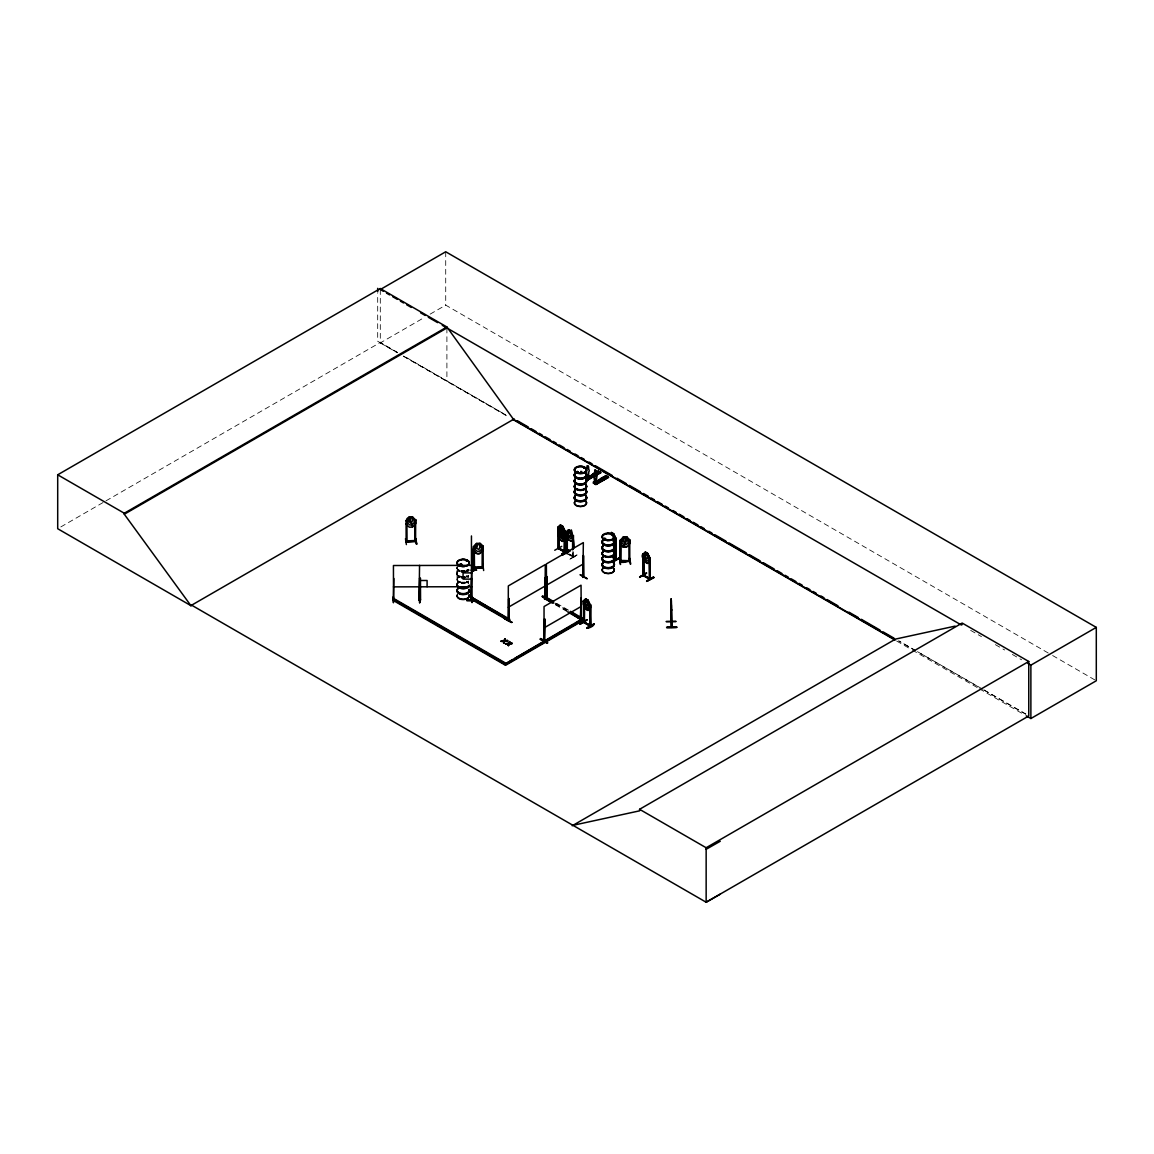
<?xml version="1.0" encoding="UTF-8"?>
<svg xmlns="http://www.w3.org/2000/svg" width="1154" height="1154" viewBox="0 0 1154 1154"><rect width="100%" height="100%" fill="white"/><g stroke="black" fill="none" stroke-linecap="round" stroke-linejoin="round"><path stroke-width="0.75" stroke-dasharray="5 3.75" d="M457.085 570.884C457.258 578.515 456.652 565.676 457.272 569.196L456.941 567.999M456.941 567.883L457.258 566.672M456.941 573.783L457.258 572.572M456.941 584.674L457.157 583.722M457.056 584.386L457.258 583.462M457.056 574.187L457.085 584.241A6.102 3.52 0 0 1 460.129 581.183L459.278 582.063M572.6 553.271C570.999 558.233 575.875 556.949 573.466 551.713M572.514 556.819L573.567 557.05M459.508 582.02L460.172 582.078A6.131 3.534 0 0 1 460.114 576.005L457.806 577.288L456.941 579.366L460.085 576.221A6.131 3.534 0 0 0 460.114 582.381L458.787 581.775M468.567 581.039L466.288 582.352A6.131 3.534 0 0 0 468.495 581.082M468.567 581.27L466.288 582.582A6.131 3.534 0 0 0 468.495 581.27M60.816 526.931L104.423 501.745M105.98 500.85L380.301 342.464L397.337 352.302M380.301 289.539L380.301 342.911L423.922 317.739M430.139 314.133L445.718 305.146L1051.049 654.635M573.538 556.315L567.379 552.968M576.942 554.771C560.642 566.095 577.216 552.982 577.274 555.377M576.986 555.161L569.961 559.156L577.26 555.334M572.889 556.675L572.846 551.352M567.133 553.675L573.307 557.223L573.235 551.843M466.721 569.874L471.452 570.206M459.768 581.775L460.114 581.775A6.203 3.577 0 0 0 457.2 583.953M459.465 582.15L460.186 582.207A6.102 3.52 0 0 0 457.287 584.313M467.572 576.784L466.288 576.221A6.131 3.534 0 0 1 467.514 576.812A6.116 3.534 0 0 0 468.481 576.091M397.106 352.432L377.69 341.267L377.69 293.635M403.323 356.009L505.74 414.906L403.539 355.879M915.742 650.683L898.677 640.859L915.699 650.697M982.472 689.053L917.3 651.563L982.299 689.154M984.016 689.933L1025.92 714.037M1052.621 655.53L1096.3 680.759M970.673 630.387L981.477 636.619M995.368 644.639L1004.644 649.99M1012.361 654.448L1021.622 659.799M983.843 690.034L1025.661 714.182M380.301 342.911L397.337 352.749M403.539 356.326L509.361 417.416M896.6 640.989L910.65 649.111M912.223 650.005L977.799 687.871M979.357 688.779L1024.637 714.917M573.48 556.242L569.831 554.67M567.379 553.531L573.48 557.021M556.675 603.326L568.994 610.452M555.132 603.109L567.451 610.221M555.319 604.105L567.653 611.231M555.319 604.783L567.653 611.894M468.567 577.288L466.288 575.976A6.131 3.534 0 0 1 468.495 577.303M457.806 581.039L460.085 582.582A6.131 3.534 0 0 1 460.114 576.437A6.102 3.52 0 0 1 460.129 570.292M457.172 580.145L457.792 581.255M456.941 573.884L457.258 575.096M456.941 579.193L457.157 580.361M446.901 327.981L446.901 381.354M445.718 251.774L445.718 305.146M580.476 471.38A6.203 3.577 0 0 1 582.092 471.51M580.476 471.092A6.116 3.534 0 0 1 582.063 471.207M460.129 577.389A6.116 3.534 0 0 1 460.129 571.273A6.203 3.577 0 0 1 457.2 567.162M468.553 575.774A6.203 3.577 0 0 1 466.288 577.087M460.085 577.087A6.203 3.577 0 0 1 460.085 570.884A6.203 3.577 0 0 1 457.2 566.859M467.572 571.446A6.203 3.577 0 0 0 466.288 570.884A6.203 3.577 0 0 0 468.553 569.586M467.514 581.573A6.131 3.534 0 0 1 466.245 582.135M467.5 575.832A6.102 3.52 0 0 1 466.23 576.394A6.131 3.534 0 0 1 467.514 577M466.23 570.292A6.102 3.52 0 0 1 468.466 571.576M468.553 575.471A6.203 3.577 0 0 1 466.288 576.784M467.572 571.143A6.203 3.577 0 0 0 466.288 570.581A6.116 3.534 0 0 0 468.481 569.211M468.466 570.191A6.102 3.52 0 0 1 467.5 570.927M460.129 571.49A6.102 3.52 0 0 1 457.287 567.523M457.272 566.527A6.116 3.534 0 0 0 460.129 570.509A6.203 3.577 0 0 0 460.085 576.784A6.073 3.505 0 0 0 460.143 582.842M468.553 569.888A6.203 3.577 0 0 1 466.288 571.187M468.452 581.558A6.073 3.505 0 0 1 466.23 582.842M466.288 581.789A6.203 3.577 0 0 1 468.553 583.087M466.23 582.179A6.102 3.52 0 0 1 468.466 583.462M456.984 584.573A6.203 3.577 0 0 1 460.085 581.486M466.288 581.486A6.203 3.577 0 0 1 468.553 582.784M466.23 581.183A6.102 3.52 0 0 1 468.466 582.481"/><path stroke-width="1.5" d="M670.993 600.917L671.051 601.595M671.094 602.301L671.239 600.008M671.022 601.364L671.195 598.955M588.439 478.492L588.756 471.813A2.178 1.255 60 0 0 588.439 468.827L588.425 466.346M596.229 470.861L596.243 473.342A2.178 1.255 60 0 1 596.56 476.328L596.243 482.992C594.195 480.843 594.916 483.497 594.382 475.059A2.178 1.255 60 0 1 594.699 472.448L594.901 470.082L596.128 470.904M564.609 551.064L565.33 551.525L558.925 548.323L564.695 551.078L565.085 552.434L558.219 548.482L558.204 527.118C559.993 526.83 556.228 532.484 560.368 535.196L562.791 536.509L564.955 534.432M558.464 526.989L558.392 548.294L565.258 552.261L565.258 530.912L564.364 530.753M572.673 535.485L573.466 535.701L572.6 535.47L572.6 549.708M615.342 538.081L615.962 559.82L615.183 559.416L615.5 541.486M649.212 557.757L649.861 579.452M590.141 625.771L589.636 604.292L590.459 604.927M671.239 605.634L671.094 603.787M620.174 561.594L629.781 561.407L629.752 539.812L628.858 539.856L629.002 561.45C631.916 558.738 623.925 564.147 620.102 561.796L620.174 540.245L621.213 540.202L620.996 561.825C617.751 559.344 628.036 561.262 629.68 560.613M671.484 609.326L671.339 610.913L670.936 603.73L671.195 608.937M671.311 607.61L671.21 608.403L671.022 603.903M587.025 465.754L586.896 467.947A2.178 1.255 60 0 0 586.578 470.558L586.896 477.626L589.276 479.025L589.276 478.102L586.492 477.15L586.492 478.708L586.607 477.078L587.602 477.381M586.65 477.612L587.444 477.006M575.182 478.751A6.116 3.534 0 0 0 580.476 484.045A6.116 3.534 0 0 0 585.77 478.751L585.698 477.496C588.251 476.371 586.838 479.905 587.386 477.309M595.118 483.555L594.959 482.271M595.522 481.925L594.671 481.882L594.021 474.914M671.339 605.287L671.094 598.854L671.498 627.401L671.455 605.475M471.842 569.975L471.856 570.711M471.885 599.676L470.861 599.892L471.452 578.601M471.798 548.915L471.842 600.498L471.928 598.883L470.861 599.892M460.1 565.215L460.1 564.292L459.436 565.056M460.533 564.897L459.321 565.157M460.619 564.494C457.128 565.085 461.744 565.099 460.619 565.272M467.024 561.089L466.303 560.844L467.298 560.858M467.038 560.974L466.317 560.916M577.389 472.116L577.534 472.361M577.909 472.448L577.389 471.467M584.342 468.38L584.155 467.644M584.429 468.221L583.823 467.774M583.852 468.178L584.544 467.947M602.705 479.271L601.494 478.867M604.667 538.312C604.999 540.13 605.057 537.346 604.71 539.207M605.677 539.293L605.158 538.312M611.764 534.821L611.418 535.009M393.341 597.036L393.413 602.33M586.968 476.761L587.285 477.165M671.859 627.314L671.397 600.441M504.5 618.573C526.888 630.156 489.714 610.466 511.482 622.54M511.799 622.294L504.832 618.313M549.852 599.993C528.171 587.775 563.383 609.586 542.063 596.488M540.231 639.186C546.751 639.749 553.026 647.452 540.231 639.186L547.212 643.139M540.562 638.609L547.53 642.922L540.606 638.551M561.147 526.008L560.411 529.96L561.911 532.138L562.676 529.787L561.233 525.964M585.727 602.374L586.549 599.864L588.021 603.672M626.622 536.884L623.362 536.884L621.804 542.971L623.968 544.89L626.103 544.789L628.209 542.683L626.665 536.74L629.94 540.029L629.94 543.419L626.68 546.953L623.362 547.111L626.68 536.798L623.362 536.884L620.102 540.476M471.827 600.441L471.063 598.868M477.799 543.923L476.746 548.338L478.867 549.578L479.949 546.722L478.867 543.88L477.785 543.866M624.473 537.418L623.434 541.846L625.54 543.072L626.636 540.216L625.54 537.375L624.458 537.36M594.598 481.968L593.488 481.997L593.661 483.252L606.643 476.285L594.065 483.483M595.363 481.968L594.411 481.593L594.296 483.209M503.966 643.067L504.687 640.888L507.63 640.513L504.687 641.336L503.966 643.067L503.981 640.946L503.418 642.749M508.467 645.663L509.837 641.783L508.582 643.167L508.467 645.663L509.837 641.783M504.082 640.571C497.259 640.816 505.12 642.792 504.788 638.869L504.774 640.96M504.082 641.018L504.788 638.869M509.289 641.465L508.582 643.615L505.582 644.004L508.582 643.167M504.687 641.336L505.337 639.186M507.919 645.346L508.481 643.543M564.998 552.449L565.013 531.042L562.791 526.354L560.368 525.041L559.257 530.35L562.301 534.129L563.801 532.975L562.791 526.354L560.44 524.998L558.06 527.089M570.898 531.244L568.662 529.787L567.479 535.139L570.523 538.918L572.023 537.764C568.677 515.29 576.134 548.193 573.235 548.294M585.713 599.041L584.559 604.249L586.102 607.134L587.631 607.999L589.16 606.845L589.16 604.307L588.006 600.34L585.684 598.926L585.684 609.081L588.05 610.423C592.694 608.591 589.68 603.311 588.122 600.224L585.756 598.883L583.419 601.061L583.563 622.453L590.401 626.319L590.632 604.783L589.824 604.537M594.728 470.313L595.767 470.168M554.742 550.256L561.738 546.361M646.543 573.264L639.633 576.942M580.116 624.141L586.997 619.813M420.344 599.142L419.104 599.272M405.472 538.658L406.381 544.587M584.184 621.963L583.477 621.559L584.515 621.818M584.429 622.569L584.429 604.797M619.64 558.478L620.477 564.522L619.698 558.435M473.284 570.97L472.592 565.316L473.775 570.552M473.717 570.595L473.068 564.912L473.775 570.999M419.349 596.56L419.667 602.777L419.883 597.051M559.099 527.349L558.925 548.886L558.161 548.511L559.055 547.861M558.666 527.19L558.709 548.842L559.185 547.934M567.133 552.896L566.614 552.304M615.255 558.666C616.539 558.579 614.894 558.81 615.27 559.416L615.241 537.879M643.009 574.706C645.836 575.63 641.307 575.399 643.788 575.11M649.745 579.409L649.428 578.082L649.962 578.673M643.268 575.312L650.221 579.279L650.12 557.916L649.341 557.685M509.26 619.265L508.25 619.496L509.015 619.265M509.26 620.044L508.943 598.522L508.553 620.419L508.943 619.092M547.241 597.296L546.289 597.483L547.299 597.31L546.751 598.407L547.227 576.697L546.361 576.928L547.227 576.697M544.991 639.821L543.967 640.066L544.991 639.821L544.284 641.047L544.919 619.28L544.053 619.51L544.919 619.28M583.419 576.106L583.65 577.101L583.347 555.579L582.885 577.462L583.347 542.596L546.361 563.945L546.607 598.407L546.607 577.058M580.765 619.208L580.448 619.813M581.053 619.453L580.404 619.871L581.039 598.161L580.577 620.059L581.371 619.64M393.5 599.791L505.567 664.632L584.212 619.236L570.538 611.332M577.909 471.669L576.769 472.058M594.021 474.106C593.329 476.443 595.781 472.938 593.574 474.871M601.378 478.809L602.633 479.227M602.633 479.372L602.518 478.722M604.422 538.456L605.244 539.437M605.821 539.178L605.158 539.235M611.707 534.533L612.024 534.547M415.743 540.707L406.035 540.952L415.743 540.476M415.743 541.486L406.121 542.019L406.006 541.197M483.209 567.681L473.457 568.057L474.51 568.042M482.285 567.941L482.314 566.888L483.237 567.883L483.108 546.347L482.213 546.347L482.127 567.725L483.079 567.667M588.021 605.158L586.463 605.59L585.727 603.859M406.107 520.613C408.79 520.497 404.001 519.848 409.266 517.035L412.584 516.92L414.113 520.252L414.113 522.791L412.007 524.926L409.872 525.027L407.723 523.137L409.266 517.035M406.121 520.685L409.309 517.122L412.584 527.075L409.266 527.19L406.02 524.046M419.45 598.926L420.546 599.892L420.431 578.342L419.551 578.342L420.431 578.342M483.137 567.883L473.443 568.273L473.558 546.924L476.674 543.375L480.006 543.303L483.252 546.506L483.266 549.953L480.006 553.473L476.674 553.545C468.942 544.847 476.429 556.545 479.934 553.314L483.266 549.953M542.582 596.546L546.736 598.998M545.51 598.306L545.077 598.609M545.51 599.085L545.308 577.534L544.616 599.287L545.38 598.06M583.549 576.351L583.102 576.639M583.549 577.13L583.592 555.709M544.89 640.701L543.981 640.903L544.053 606.542L581.039 585.193L581.284 619.669M558.132 527.162L560.483 525.099M558.132 535.326C564.017 546.823 556.69 535.658 558.06 531.922L560.368 529.874L562.719 531.229L564.955 535.99M566.268 535.254L568.59 539.985L566.268 535.254L566.268 531.879L568.662 529.787M566.34 531.951L567.306 532.138L566.441 531.922L568.691 529.888M565.099 534.461L562.719 536.552L560.483 535.081L558.204 530.436M562.604 541.313L564.955 539.264L565.027 535.946M588.122 610.379L585.713 609.023L583.333 604.379L583.333 600.989L585.756 598.883M405.977 541.774L415.743 541.255M407.059 541.716L406.886 520.367M414.762 540.534L414.892 541.529M474.482 567.494L473.63 567.263M474.51 567.263L474.482 568.273L474.294 546.679M483.237 567.104L473.443 567.494L482.314 566.917M483.108 567.133L482.228 566.946M613.178 541.514L614.678 540.361L614.678 537.822L613.553 533.84L611.317 532.383L613.625 533.797L615.904 538.5M576.423 471.784L577.462 471.467M601.494 478.722L601.825 479.574M419.45 599.705L420.546 599.892L419.104 600.051L419.551 565.373M598.06 471.351L596.935 471.928M585.958 478.795L593.271 474.986L586.261 478.982M595.998 473.356L598.652 471.467L596.041 473.385M598.205 471.02L600.671 472.851M600.08 472.274L588.006 479.761L588.006 478.838L585.871 478.347L587.141 476.862M593.502 483.05L595.983 484.579L608.519 477.352L606.009 475.52L604.739 476.443M593.747 483.31L606.485 476.083L593.3 483.05M595.652 484.42L608.461 477.323M607.898 476.89L595.334 484.103M595.68 484.42L597.08 482.603L595.623 483.973L593.675 482.112M583.333 600.989L584.429 601.248L584.256 622.771L583.809 621.415M583.419 601.061L584.068 601.436M588.122 600.224L588.05 610.423L590.314 608.288M508.943 598.522L509.188 598.652M545.034 599.359L545.553 577.678M580.433 574.735L587.025 578.5M545.308 598.104L544.861 598.868M545.38 598.839L544.616 599.287M544.976 599.388L545.308 564.566L508.323 585.915L508.25 620.621L471.279 599.272M580.577 620.059L581.27 598.306M578.125 617.332L585.092 621.285L577.736 617.101M580.159 624.285L587.054 619.799L580.159 623.838M584.256 622.222L590.242 625.497M590.343 626.276L589.795 625.194M590.04 624.992L583.837 622.237L590.718 626.146L590.632 604.783M594.079 623.852C577.692 631.31 594.498 627.805 594.021 623.78M191.737 605.23L190.987 605.677L57.7 528.72L57.7 474.799L380.301 288.543L446.901 326.986L513.501 419.364L894.812 639.518M380.301 288.543L380.301 289.539L445.718 251.774L1096.3 627.387L1096.3 680.759L1030.883 718.524L1026.209 715.812M57.7 474.799L124.3 513.241L446.901 326.986M720.269 894.177L706.147 902.226L191.651 605.186L190.886 605.619L124.3 514.237L446.901 327.981M190.886 605.619L514.251 418.931M588.439 466.908L588.439 468.827M594.699 470.529L594.699 472.448M592.42 474.352C598.508 477.439 589.752 474.265 593.69 473.804M585.987 478.838L598.205 471.207L600.715 472.837L587.559 479.588M585.713 478.549L598.234 471.322M585.857 478.751L598.652 471.467M587.833 478.737L589.276 478.102M587.674 479.79L600.527 472.347M587.819 479.862L600.527 472.534M596.56 476.328L596.329 482.949L594.296 481.651M593.488 481.997L594.772 481.276M600.21 478.867C606.398 481.636 597.527 479.314 601.479 478.131L603.802 479.646L601.479 478.131M602.619 477.482C608.807 480.252 599.936 477.929 603.888 476.746L606.196 478.261L603.888 476.746M575.154 623.578L582.857 618.457L504.226 664.516L505.567 663.074L394.841 599.142L393.5 599.921L393.889 578.486M595.175 484.117L607.884 476.775M393.932 599.489L393.5 600.599L394.841 599.82L468.149 642.129M595.478 484.305L608.317 476.847M557.973 531.965L560.368 529.874L559.257 535.182L562.301 538.961L563.801 537.807L562.676 531.287L560.296 529.917M561.839 531.33L562.676 536.105L561.147 536.538C560.137 535.644 559.863 529.888 561.911 531.287M566.268 531.879L566.484 553.329M564.883 539.307L562.633 541.428L560.397 539.957L562.719 541.385M573.163 539.221L570.97 541.183M471.38 600.484L471.279 598.609L472.621 597.83L509.592 619.179L508.25 620.621M561.738 553.92L568.706 549.953L561.839 554.367M561.782 553.992L568.72 549.982M561.738 554.367L569.052 550.588M569.961 551.15L563.022 554.713M612.11 533.364L613.553 538.658M613.668 533.739L615.832 538.485L615.976 541.846L613.625 543.779M615.832 538.485L615.241 538.139M508.323 607.264L545.308 585.915M546.361 585.294L583.347 563.945M553.588 601.551L545.885 597.108L544.529 597.887L553.776 603.225M553.588 602.215L545.885 597.772L544.529 598.551L552.247 602.994M509.592 619.179L508.25 619.958L471.279 598.609M612.673 561.378L619.943 557.959L613.005 561.984M643.615 554.526L642.922 554.093L643.095 575.572L649.962 579.452L649.89 558.06L647.668 553.357L645.317 552.001L642.922 554.093C639.056 557.8 651.52 566.412 645.274 562.142M647.668 553.357L648.678 559.993L647.178 561.132L645.663 560.267L644.134 557.368L645.346 552.117L647.553 553.473L649.976 558.074M650.12 557.916L649.154 557.425M544.053 627.891L581.039 606.542M639.677 577.375L646.615 572.932L639.677 576.942M649.255 579.048L649.5 557.555M646.615 580.938L653.582 576.971L646.702 581.385M653.929 577.577L646.615 581.385L653.9 577.534M507.313 662.742L511.929 660.074M515.016 658.285L572.067 625.353M393.5 600.599L505.567 665.295L584.212 619.9L582.857 619.121M572.211 825.774L895.576 639.071L955.151 626.117M572.961 825.326L639.561 810.844L639.561 809.3L962.162 623.045L1028.762 661.487L1028.762 715.97L706.147 902.226L706.147 847.743L1028.762 661.487M962.162 624.588L961.412 625.035L442.256 325.298M1027.796 663.362L1030.883 665.151L1096.3 627.387M706.147 849.301L720.269 841.252M583.203 576.149L582.655 577.332M577.865 472.332L576.582 471.784L577.577 472.303M474.467 546.938L473.428 546.953M546.881 597.931L546.982 576.553M508.683 620.347L508.568 599.027M581.039 618.732L580.577 619.496M544.573 640.513L544.674 619.15M544.342 641.004L544.299 619.655M471.409 570.22L476.53 570.033M471.827 599.186L470.861 599.114M414.849 541.24L414.762 519.935L415.642 519.906L415.844 523.512L412.512 526.931M504.774 640.528L507.63 640.513M501.081 640.96L507.63 640.946M501.081 641.408L503.981 641.379M509.275 643.124L512.131 643.557L509.174 643.932M505.582 643.557L512.131 643.557M505.582 644.004L508.481 643.975M406.9 541.991L407.088 541.356M509.174 643.485L512.131 643.11M580.116 574.851L587.083 578.832M577.837 617.433L584.775 621.415M583.722 622.194L583.794 600.888M415.671 520.108L414.762 519.964M416.277 544.053L415.325 538.096L416.709 544.097M558.925 548.107L558.132 547.688M620.102 543.866L623.362 547.111L626.68 546.953M630.776 564.003L629.478 557.988L630.243 564.075M473.659 568.302L473.529 546.722L474.424 546.693M482.213 546.635L483.108 546.347M482.877 564.508L483.656 570.538M670.936 600.34L671.022 622.338M671.498 609.413L671.339 610.798M666.32 621.732L676.114 621.458L666.32 621.415M671.426 621.804L671.484 627.343M676.59 627.56C646.24 627.127 697.535 626.478 666.796 627.819M471.625 569.759L476.53 570.191L471.467 570.004M471.856 578.543L470.962 578.356M466.721 600.138L476.53 600.138M466.721 600.542L476.53 600.484M476.53 600.729L466.721 600.513M471.914 596.517L471.986 602.619L472.419 596.906M471.842 565.373L393.442 565.518L393.5 600.066M471.784 572.889L463.071 572.889L463.071 579.12L471.784 579.12M393.442 586.867L471.842 586.722M415.599 540.461L415.584 541.514L415.642 519.906M621.025 560.757L628.757 560.656M406.15 541.991L406.078 520.425M620.232 561.81L620.203 540.447M419.162 600.066L419.104 599.489M415.801 538.456L416.753 544.14M643.442 575.37L643.341 554.007M649.745 578.63L643.788 575.341L649.428 578.313M605.504 538.745L604.581 539.149M566.96 532.297L567.061 553.631M548.467 599.489L542.827 596.402L548.41 599.575M380.301 289.539L383.402 291.327M386.503 293.116L389.605 294.905M392.692 296.693L397.337 299.376M400.438 301.165L403.539 302.954M406.641 304.743L411.286 307.426M420.575 312.792L425.22 315.475M428.322 317.263L437.611 322.615M517.367 420.72L528.258 427.009M531.374 428.812L536.047 431.509M539.149 433.298L542.265 435.101M545.38 436.89L550.054 439.587M553.17 441.391L556.271 443.194M559.387 444.982L564.061 447.68M567.177 449.483L570.278 451.272M574.952 453.969L578.067 455.772M581.183 457.561L584.285 459.364M588.958 462.062L592.074 463.85M595.19 465.653L612.312 475.535M616.972 478.232L626.319 483.627M629.42 485.416L640.326 491.705M643.427 493.508L648.101 496.206M651.217 497.994L654.332 499.797M657.448 501.601L662.107 504.284M665.223 506.087L668.339 507.89M672.998 510.573L676.114 512.376M679.23 514.179L683.904 516.877M687.019 518.665L690.121 520.468M693.237 522.257L697.91 524.955M701.026 526.758L704.128 528.546M708.801 531.244L711.917 533.047M715.033 534.836L725.924 541.125M729.039 542.928L746.162 552.809M749.263 554.612L760.169 560.902M763.27 562.69L774.175 568.994M777.277 570.783L781.95 573.48M785.066 575.283L788.182 577.072M791.298 578.875L795.957 581.573M799.073 583.361L802.189 585.165M806.848 587.862L809.964 589.651M813.08 591.454L816.195 593.243M820.869 595.94L823.97 597.743M827.086 599.532L837.977 605.836M848.882 612.125L858.215 617.505M861.331 619.309L880.012 630.084M883.113 631.887L894.018 638.176M512.477 419.219L895.042 640.095M606.009 475.708L608.475 477.352M596.935 471.755L599.243 473.082M604.739 476.256L607.047 477.583M585.698 478.42L588.194 480.078M643.095 554.136L643.788 575.889L643.961 557.916M568.59 529.83L570.97 531.201M612.745 557.122L615.428 558.68M612.745 557.685L616.222 559.661L616.135 538.298M564.277 530.71L565.013 531.042M568.619 539.913L571.014 541.298M562.676 554.901L569.903 550.718M572.081 612.889L576.697 615.558M569.182 612.11L581.515 619.9L567.653 611.894M509.592 619.842L472.621 597.83M471.265 643.932L489.974 654.736M493.104 656.539L504.009 662.843M639.561 809.3L706.147 847.743M590.588 626.074L589.997 607.985M620.217 543.837L623.362 547.111M483.151 546.592L479.934 543.332L481.535 549.203L479.429 551.295L477.28 551.381L475.131 549.463L476.689 543.447L473.529 546.722M588.05 465.913L588.41 466.663M566.383 553.3L566.686 531.778M562.719 526.397L565.027 531.114M564.45 530.595L564.393 552.117L564.623 532.326M415.829 520.065L412.526 517.006M419.594 578.688L419.104 600.051M419.638 596.661L419.667 602.777M393.384 596.676L393.413 602.777M1030.883 665.151L1030.883 718.524M596.892 482.502L597.08 483.526M573.466 535.701L573.466 548.15M572.846 538.889L572.846 549.564M567.306 535.701L567.306 551.713M566.83 552.348L566.917 553.631M471.452 535.946L471.452 600.513M427.095 586.722L427.095 580.491L420.287 580.491L420.287 586.722M377.69 288.341L377.69 291.875M124.3 513.241L124.3 514.237M585.857 479.372A6.203 3.577 0 0 1 580.476 484.738A6.203 3.577 0 0 1 575.11 479.372M585.77 479.732A6.102 3.52 0 0 1 580.476 485.026A6.102 3.52 0 0 1 575.197 479.732M585.785 484.464A6.131 3.534 0 0 1 580.476 489.758A6.131 3.534 0 0 1 575.168 484.464M585.77 484.666A6.102 3.52 0 0 1 580.476 489.945A6.102 3.52 0 0 1 575.197 484.666M585.857 473.472A6.203 3.577 0 0 1 580.476 478.852A6.203 3.577 0 0 1 575.11 473.472M585.77 473.847A6.102 3.52 0 0 1 580.476 479.126A6.102 3.52 0 0 1 575.197 473.847M585.857 479.069A6.203 3.577 0 0 1 580.476 484.435A6.203 3.577 0 0 1 575.11 479.069M585.857 473.169A6.203 3.577 0 0 1 580.476 478.535A6.203 3.577 0 0 1 575.11 473.169M585.77 472.851A6.116 3.534 0 0 1 580.476 478.145A6.116 3.534 0 0 1 575.182 472.851M585.857 496.162A6.203 3.577 0 0 1 580.476 501.528A6.203 3.577 0 0 1 575.11 496.162M585.77 496.523A6.102 3.52 0 0 1 580.476 501.817A6.102 3.52 0 0 1 575.197 496.523M585.742 501.139A6.073 3.505 0 0 1 580.476 506.404A6.073 3.505 0 0 1 575.211 501.139M585.756 485.228A6.087 3.52 0 0 1 580.476 490.493A6.087 3.52 0 0 1 575.211 485.228M585.785 501.254A6.131 3.534 0 0 1 580.476 506.563A6.131 3.534 0 0 1 575.168 501.254M585.785 484.896A6.131 3.534 0 0 1 580.476 490.19A6.131 3.534 0 0 1 575.168 484.896M585.857 490.262A6.203 3.577 0 0 1 580.476 495.643A6.203 3.577 0 0 1 575.11 490.262M585.77 495.542A6.116 3.534 0 0 1 580.476 500.836A6.116 3.534 0 0 1 575.182 495.542M585.77 490.638A6.102 3.52 0 0 1 580.476 495.917A6.102 3.52 0 0 1 575.197 490.638M585.857 495.859A6.203 3.577 0 0 1 580.476 501.225A6.203 3.577 0 0 1 575.11 495.859M585.857 489.96A6.203 3.577 0 0 1 580.476 495.326A6.203 3.577 0 0 1 575.11 489.96M585.77 489.642A6.116 3.534 0 0 1 580.476 494.936A6.116 3.534 0 0 1 575.182 489.642M613.611 546.217A6.203 3.577 0 0 1 608.245 551.583A6.203 3.577 0 0 1 602.864 546.217M613.524 546.592A6.102 3.52 0 0 1 608.245 551.872A6.102 3.52 0 0 1 602.951 546.592M613.553 551.309A6.131 3.534 0 0 1 608.245 556.617A6.131 3.534 0 0 1 602.936 551.309M613.553 551.511A6.131 3.534 0 0 1 608.245 556.819A6.131 3.534 0 0 1 602.936 551.511M613.611 540.332A6.203 3.577 0 0 1 608.245 545.698A6.203 3.577 0 0 1 602.864 540.332M613.539 545.597A6.116 3.534 0 0 1 608.245 550.891A6.116 3.534 0 0 1 602.936 545.597M613.539 540.692A6.116 3.534 0 0 1 608.245 545.986A6.116 3.534 0 0 1 602.936 540.692M613.611 545.914A6.203 3.577 0 0 1 608.245 551.28A6.203 3.577 0 0 1 602.864 545.914M613.611 540.029A6.203 3.577 0 0 1 608.245 545.395A6.203 3.577 0 0 1 602.864 540.029M613.539 539.711A6.116 3.534 0 0 1 608.245 545.005A6.116 3.534 0 0 1 602.936 539.711M613.611 563.008A6.203 3.577 0 0 1 608.245 568.374A6.203 3.577 0 0 1 602.864 563.008M613.524 563.383A6.102 3.52 0 0 1 608.245 568.662A6.102 3.52 0 0 1 602.951 563.383M613.553 568.114A6.131 3.534 0 0 1 608.245 573.423A6.131 3.534 0 0 1 602.936 568.114M613.51 552.074A6.087 3.52 0 0 1 608.245 557.353A6.087 3.52 0 0 1 602.965 552.074M613.51 568.316A6.087 3.52 0 0 1 608.245 573.596A6.087 3.52 0 0 1 602.965 568.316M613.553 551.756A6.131 3.534 0 0 1 608.245 557.065A6.131 3.534 0 0 1 602.936 551.756M613.611 557.122A6.203 3.577 0 0 1 608.245 562.488A6.203 3.577 0 0 1 602.864 557.122M613.539 562.387A6.116 3.534 0 0 1 608.245 567.681A6.116 3.534 0 0 1 602.936 562.387M613.539 557.483A6.116 3.534 0 0 1 608.245 562.777A6.116 3.534 0 0 1 602.936 557.483M613.611 562.705A6.203 3.577 0 0 1 608.245 568.071A6.203 3.577 0 0 1 602.864 562.705M613.611 556.819A6.203 3.577 0 0 1 608.245 562.186A6.203 3.577 0 0 1 602.864 556.819M613.539 556.502A6.116 3.534 0 0 1 608.245 561.796A6.116 3.534 0 0 1 602.936 556.502M464.788 571.547A6.203 3.577 0 0 1 461.586 571.547M458.802 565.561A6.203 3.577 0 0 1 461.586 564.638M464.759 571.836A6.102 3.52 0 0 1 461.6 571.836M458.874 565.936A6.102 3.52 0 0 1 461.6 565.027M464.788 571.244A6.203 3.577 0 0 1 461.586 571.244M458.802 565.258A6.203 3.577 0 0 1 461.586 564.335M464.773 570.855A6.116 3.534 0 0 1 461.6 570.855M458.859 564.955A6.116 3.534 0 0 1 461.6 564.032M464.759 576.74A6.102 3.52 0 0 1 461.6 576.74M464.773 577.736A6.116 3.534 0 0 1 461.6 577.736M464.773 582.481A6.131 3.534 0 0 1 461.6 582.481M464.788 577.447A6.203 3.577 0 0 1 461.586 577.447M464.788 577.144A6.203 3.577 0 0 1 461.586 577.144M464.773 582.727A6.131 3.534 0 0 1 461.6 582.727M469.173 589.853A6.203 3.577 0 0 1 462.379 594.324A6.203 3.577 0 0 1 457.821 588.987M469.058 594.815A6.073 3.505 0 0 1 463.187 599.229A6.073 3.505 0 0 1 457.316 594.815M469.173 589.55A6.203 3.577 0 0 1 462.379 594.021A6.203 3.577 0 0 1 457.821 588.684M469.087 590.199A6.116 3.534 0 0 1 463.187 594.642A6.116 3.534 0 0 1 457.272 590.199M469.087 589.218A6.102 3.52 0 0 1 463.187 593.646A6.102 3.52 0 0 1 457.287 589.218M469.101 595.132A6.131 3.534 0 0 1 463.187 599.59A6.131 3.534 0 0 1 457.272 595.132M469.289 585.222A6.102 3.52 0 0 1 463.187 588.742A6.102 3.52 0 0 1 457.085 585.222M469.173 585.814A6.203 3.577 0 0 1 463.187 588.468A6.203 3.577 0 0 1 457.2 585.814M469.173 585.511A6.203 3.577 0 0 1 463.187 588.165A6.203 3.577 0 0 1 457.2 585.511M468.481 586.001A6.116 3.534 0 0 1 457.893 586.001M464.759 583.188A6.073 3.505 0 0 1 461.614 583.188M464.773 582.914A6.131 3.534 0 0 1 461.6 582.914M671.267 604.307L671.181 600.628L671.239 604.148M559.719 531.893L560.945 535.153L559.676 537.057L561.334 535.86L563.008 538.99L561.738 535.6L562.95 533.754L561.363 534.879L559.719 531.893M569.369 530.797L568.633 534.749L570.119 536.927L570.898 534.576L569.441 530.753M646.024 553.026L645.288 556.978L646.774 559.156L647.553 556.805L646.096 552.982M410.377 517.569L409.338 521.997L411.444 523.195L412.526 520.339L411.444 517.511L410.377 517.569M649.817 561.435L647.553 563.455L649.817 561.435M594.079 624.141L587.141 628.252L594.079 624.141M619.597 557.67L612.673 561.681L619.611 557.714M598.407 473.573L596.084 472.246L598.407 473.573M577.418 472.736A6.116 3.534 0 0 0 586.593 469.678A6.116 3.534 0 0 0 577.418 466.62A6.116 3.534 0 0 0 577.418 472.736M577.433 473.241A6.087 3.52 0 0 0 586.578 470.197A6.087 3.52 0 0 0 577.433 467.154A6.087 3.52 0 0 0 577.433 473.241M576.149 472.375A6.131 3.534 0 0 0 586.405 470.789A6.131 3.534 0 0 0 578.89 466.447A6.131 3.534 0 0 0 576.149 472.375M605.186 539.61A6.116 3.534 0 0 0 614.361 536.552A6.116 3.534 0 0 0 605.186 533.494A6.116 3.534 0 0 0 605.186 539.61M605.186 540.086A6.102 3.52 0 0 0 614.346 537.028A6.102 3.52 0 0 0 605.186 533.985A6.102 3.52 0 0 0 605.186 540.086A6.087 3.52 0 0 0 614.332 537.043A6.087 3.52 0 0 0 605.201 533.999A6.087 3.52 0 0 0 605.201 540.086M460.114 565.777A6.131 3.534 0 0 0 469.317 562.719A6.131 3.534 0 0 0 460.114 559.661A6.131 3.534 0 0 0 460.114 565.777M458.513 560.757A6.087 3.52 0 0 0 460.143 566.066A6.087 3.52 0 0 1 458.513 560.743A6.087 3.52 0 0 1 467.846 560.743A6.087 3.52 0 0 1 466.23 566.066A6.087 3.52 0 0 0 467.846 560.743A6.087 3.52 0 0 0 458.513 560.757M461.614 566.412A6.087 3.52 0 0 0 464.759 566.412A6.087 3.52 0 0 1 461.614 566.398"/></g></svg>
